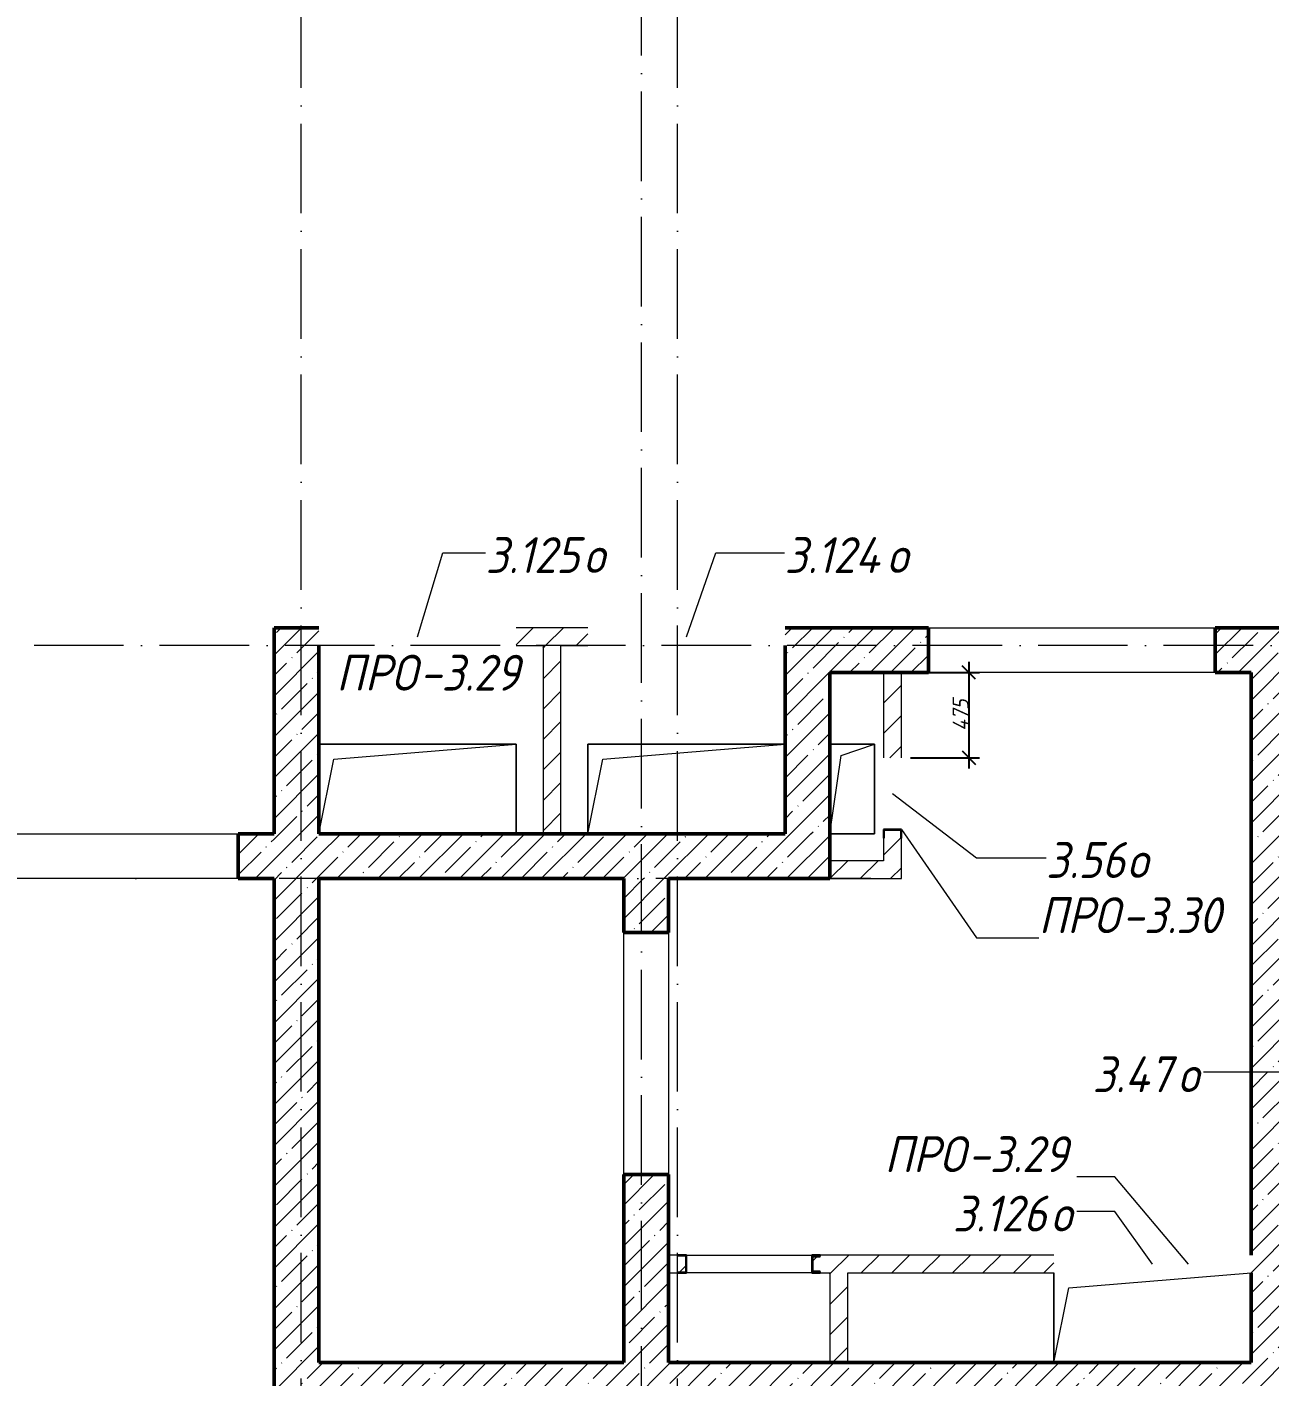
# Model space of a CAD drawing. Header units: millimetres. Extents: x -401725 to 250493, y 305116 to 802890.
# Drawn here: x 150907 to 157835, y 382548 to 390075 of the extents above; entities that cross this region are included whole.
import ezdxf

# ---------------------------------------------------------------- set-up
doc = ezdxf.new("R2010")
doc.units = ezdxf.units.MM
doc.linetypes.add('50_200_ШТРИХ_1Т_ш5_п1_п1_', pattern=[700, 500, -100, 0, -100])
for name, color, linetype, lineweight in [('A-____-____-DIMS', 7, 'Continuous', 9), ('A-FLOR-____-OTLN', 7, 'Continuous', 9), ('A-GENM-____-IDEN', 7, 'Continuous', 9), ('A-GENM-____-MCUT', 7, 'Continuous', 25), ('A-GENM-____-OTLN', 7, 'Continuous', 9), ('A-GENM-____-OTLN-1', 7, 'Continuous', 25), ('A-GLAZ-____-IDEN', 7, 'Continuous', 9), ('A-WALL-____-MCUT-2', 7, 'Continuous', 50), ('A-WALL-____-OTLN', 7, 'Continuous', 9), ('A-WALL-____-PATT-1', 7, 'Continuous', 9), ('A-WALL-FNSH-MCUT-1', 7, 'Continuous', 9), ('I-WALL-____-OTLN', 7, 'Continuous', 9), ('S-GRID-____-OTLN-1', 7, '50_200_ШТРИХ_1Т_ш5_п1_п1_', 9)]:
    doc.layers.add(name, color=color, linetype=linetype, lineweight=lineweight)
doc.styles.add('ISOCPEUR_I_11', font='isocpeui.ttf', dxfattribs={"width": 0.9, "height": 200})
doc.styles.add('ISOCPEUR_I_7', font='isocpeui.ttf', dxfattribs={"width": 0.9, "height": 90})
doc.dimstyles.new('ISO-1_8_0_9К_СРЕДНИЙ_Кладочные_1', dxfattribs={"dimscale": 304.8, "dimtxt": 89.638306, "dimasz": 0.246063, "dimexe": 0.19685, "dimexo": 0, "dimgap": 0, "dimtad": 1, "dimdec": 3, "dimrnd": 0.001, "dimdsep": 46, "dimtxsty": 'ISOCPEUR_I_7', "dimblk1": 'OBLIQUE', "dimblk2": 'OBLIQUE', "dimsah": 1, "dimcen": 0.09, "dimdle": 0.19685, "dimazin": 0, "dimtfac": 1, "dimtdec": 4, "dimtix": 1, "dimtmove": 0, "dimatfit": 3, "dimfxl": 1, "dimtvp": 1, "dimtolj": 1, "dimtzin": 0, "dimarcsym": 2})
pattern_1 = [(45, (144685.44, 323542.24), (-84.85281, 84.85281), [])]
pattern_2 = [(45, (144685.44, 323542.24), (-114.04925, 114.04925), []), (45, (144799.49, 323542.24), (-114.04925, 114.04925), [201.612, -40.322, 3.353, -36.97])]

# ---------------------------------------------------------------- blocks, each defined once
blk = doc.blocks.new('154_Фахверк_СКБ_Швеллер - Тип_100_3960_зеркало-28515619-АР1_План отверстий 3 этажа в осях 1-64_Ю-ЯЯ')
at = {"layer": 'A-GENM-____-MCUT'}
for p, q in [((175, 50), (125, 50)), ((125, 50), (125, -50)), ((128, 47), (175, 47)), ((128, -47), (128, 47)), ((175, 47), (175, 50)), ((125, -50), (175, -50)), ((175, -47), (128, -47)), ((175, -50), (175, -47))]:
    blk.add_line(p, q, dxfattribs=at)
blk = doc.blocks.new('154_Стойка_СКБ_Швеллер - СМ-2180_100-28318692-АР1_План отверстий 3 этажа в осях 1-64_Ю-ЯЯ')
at = {"layer": 'A-GENM-____-MCUT'}
for p, q in [((171, 50), (125, 50)), ((125, 50), (125, -50)), ((129.5, 42.4), (171, 42.4)), ((129.5, -42.4), (129.5, 42.4)), ((171, 42.4), (171, 50)), ((125, -50), (171, -50)), ((171, -42.4), (129.5, -42.4)), ((171, -50), (171, -42.4))]:
    blk.add_line(p, q, dxfattribs=at)
blk = doc.blocks.new('AR_Отверстие прямоугольное _в плите_ - AR_Отверстие прямоугольное _в плите_-V187-АР1_План отверстий 3 этажа в осях 1-64_Ю-ЯЯ')
at = {"layer": 'A-GENM-____-OTLN'}
for p, q in [((-550, 250), (-550, -250)), ((-466.7, 166.7), (550, 250)), ((-550, -250), (-466.7, 166.7))]:
    blk.add_line(p, q, dxfattribs=at)
blk = doc.blocks.new('AR_Отверстие прямоугольное _в плите_ - AR_Отверстие прямоугольное _в плите_-V169-АР1_План отверстий 3 этажа в осях 1-64_Ю-ЯЯ')
at = {"layer": 'A-GENM-____-OTLN'}
for p, q in [((125, 250), (-125, 250)), ((-62.5, 187.5), (125, 250)), ((125, -250), (125, 250)), ((-125, -250), (-62.5, 187.5)), ((-125, -250), (125, -250))]:
    blk.add_line(p, q, dxfattribs=at)
blk = doc.blocks.new('AR_Отверстие прямоугольное _в плите_ - AR_Отверстие прямоугольное _в плите_-V201-АР1_План отверстий 3 этажа в осях 1-64_Ю-ЯЯ')
at = {"layer": 'A-GENM-____-OTLN'}
for p, q in [((550, 250), (-550, 250)), ((-550, 250), (-550, -249.7)), ((-466.7, 166.7), (550, 250)), ((-549.9, -249.7), (-466.7, 166.7))]:
    blk.add_line(p, q, dxfattribs=at)
blk = doc.blocks.new('AR_Отверстие прямоугольное _в плите_ - AR_Отверстие прямоугольное _в плите_-V207-АР1_План отверстий 3 этажа в осях 1-64_Ю-ЯЯ')
at = {"layer": 'A-GENM-____-OTLN'}
for p, q in [((550, 250), (-550, 250)), ((-466.7, 166.7), (550, 250)), ((550, -250), (550, 250)), ((-550, -250), (-466.7, 166.7))]:
    blk.add_line(p, q, dxfattribs=at)
blk = doc.blocks.new('_Oblique')
at = {"color": 0, "linetype": 'ByBlock', "lineweight": -2}
blk.add_line((-0.5, -0.5), (0.5, 0.5), dxfattribs=at)
blk = doc.blocks.new('*D9712')
at = {"layer": 'A-____-____-DIMS', "color": 0, "lineweight": -2, "transparency": 16777216}
for p, q in [((156160.6, 386533.3), (156160.6, 385938.3)), ((155785.4, 386473.3), (156220.6, 386473.3)), ((155835.4, 385998.3), (156220.6, 385998.3))]:
    blk.add_line(p, q, dxfattribs=at)
at = {"layer": 'Defpoints', "color": 0, "transparency": 16777216}
for p in [(155785.4, 386473.3), (155835.4, 385998.3), (156160.6, 385998.3)]:
    blk.add_point(p, dxfattribs=at)
at = {"layer": 'A-____-____-DIMS', "color": 0, "lineweight": -2, "transparency": 16777216, "xscale": 75, "yscale": 75, "zscale": 75}
for p, rotation in [((156160.6, 386473.3), 90), ((156160.6, 385998.3), 270)]:
    blk.add_blockref('_Oblique', p, dxfattribs=dict(at, rotation=rotation))
at = {"layer": 'A-____-____-DIMS', "color": 0, "transparency": 16777216, "insert": (156115, 386235.8), "char_height": 90, "width": 426.127, "attachment_point": 5, "rotation": 90, "style": 'ISOCPEUR_I_7'}
blk.add_mtext('\\A1;475', dxfattribs=at)

msp = doc.modelspace()

# ---------------------------------------------------------------- hatches: boundary and pattern name
at = {"layer": 'A-WALL-____-PATT-1'}
h = msp.add_hatch(dxfattribs=at)
h.set_pattern_fill('FP_12', color=256, style=0, pattern_type=2)
h.set_pattern_definition(pattern_2)
h.paths.add_polyline_path([(152535.4376, 382373.2863), (152535.4376, 386723.2863), (152285.4376, 386723.2863), (152285.4376, 382373.2863)], flags=0)
h = msp.add_hatch(dxfattribs=at)
h.set_pattern_fill('FP_7', color=256, style=0, pattern_type=2)
h.set_pattern_definition(pattern_1)
h.paths.add_polyline_path([(154035.4376, 386623.2863), (154035.4376, 386723.2863), (153635.4376, 386723.2863), (153635.4376, 386623.2863), (153885.4376, 386623.2863)], flags=0)
h = msp.add_hatch(dxfattribs=at)
h.set_pattern_fill('FP_12', color=256, style=0, pattern_type=2)
h.set_pattern_definition(pattern_2)
h.paths.add_polyline_path([(157735.4376, 386473.2863), (157735.4376, 386723.2863), (157535.4376, 386723.2863), (157535.4376, 386473.2863)], flags=0)
h.paths.add_polyline_path([(155935.4376, 386473.2863), (155935.4376, 386723.2863), (155135.4376, 386723.2863), (155135.4376, 386473.2863), (155385.4376, 386473.2863)], flags=0)
h = msp.add_hatch(dxfattribs=at)
h.set_pattern_fill('FP_12', color=256, style=0, pattern_type=2)
h.set_pattern_definition(pattern_2)
h.paths.add_polyline_path([(157735.4376, 379223.2863), (157985.4376, 379223.2863), (157985.4376, 386723.2863), (157735.4376, 386723.2863), (157735.4376, 380765.6971)], flags=0)
h = msp.add_hatch(dxfattribs=at)
h.set_pattern_fill('FP_7', color=256, style=0, pattern_type=2)
h.set_pattern_definition(pattern_1)
h.paths.add_polyline_path([(153885.4376, 385573.2863), (153885.4376, 386623.2863), (153785.4376, 386623.2863), (153785.4376, 385573.2863)], flags=0)
h = msp.add_hatch(dxfattribs=at)
h.set_pattern_fill('FP_12', color=256, style=0, pattern_type=2)
h.set_pattern_definition(pattern_2)
h.paths.add_polyline_path([(155385.4376, 385573.2863), (155385.4376, 386473.2863), (155135.4376, 386473.2863), (155135.4376, 385573.2863), (155276.1974, 385573.2863)], flags=0)
h = msp.add_hatch(dxfattribs=at)
h.set_pattern_fill('FP_7', color=256, style=0, pattern_type=2)
h.set_pattern_definition(pattern_1)
h.paths.add_polyline_path([(155785.4376, 385323.2863), (155785.4376, 385548.2863), (155782.4376, 385548.2863), (155782.4376, 385595.2863), (155688.4376, 385595.2863), (155688.4376, 385548.2863), (155685.4376, 385548.2863), (155685.4376, 385323.2863)], flags=0)
h.paths.add_polyline_path([(155785.4376, 385998.2863), (155785.4376, 386473.2863), (155685.4376, 386473.2863), (155685.4376, 385998.2863), (155740.1995, 385998.2863)], flags=0)
h = msp.add_hatch(dxfattribs=at)
h.set_pattern_fill('FP_12', color=256, style=0, pattern_type=2)
h.set_pattern_definition(pattern_2)
h.paths.add_polyline_path([(152285.4376, 385323.2863), (152285.4376, 385573.2863), (152085.4376, 385573.2863), (152085.4376, 385323.2863)], flags=0)
h.paths.add_polyline_path([(150235.4376, 385323.2863), (150485.4376, 385323.2863), (150485.4376, 385573.2863), (150235.4376, 385573.2863)], flags=0)
h = msp.add_hatch(dxfattribs=at)
h.set_pattern_fill('FP_12', color=256, style=0, pattern_type=2)
h.set_pattern_definition(pattern_2)
h.paths.add_polyline_path([(155276.1974, 385323.2863), (155385.4376, 385323.2863), (155385.4376, 385573.2863), (152535.4376, 385573.2863), (152535.4376, 385323.2863), (154485.4376, 385323.2863)], flags=0)
h = msp.add_hatch(dxfattribs=at)
h.set_pattern_fill('FP_7', color=256, style=0, pattern_type=2)
h.set_pattern_definition(pattern_1)
h.paths.add_polyline_path([(155685.4376, 385323.2863), (155685.4376, 385423.2863), (155385.4376, 385423.2863), (155385.4376, 385323.2863)], flags=0)
h = msp.add_hatch(dxfattribs=at)
h.set_pattern_fill('FP_12', color=256, style=0, pattern_type=2)
h.set_pattern_definition(pattern_2)
h.paths.add_polyline_path([(154235.4376, 382623.2863), (154485.4376, 382623.2863), (154485.4376, 383672.9388), (154235.4376, 383672.9388)], flags=0)
h.paths.add_polyline_path([(154485.4376, 385022.9388), (154485.4376, 385323.2863), (154235.4376, 385323.2863), (154235.4376, 385022.9388)], flags=0)
h = msp.add_hatch(dxfattribs=at)
h.set_pattern_fill('FP_7', color=256, style=0, pattern_type=2)
h.set_pattern_definition(pattern_1)
h.paths.add_polyline_path([(154535.4376, 383123.2863), (154535.4376, 383126.2863), (154582.4376, 383126.2863), (154582.4376, 383220.2863), (154535.4376, 383220.2863), (154535.4376, 383223.2863), (154485.4376, 383223.2863), (154485.4376, 383123.2863)], flags=0)
h.paths.add_polyline_path([(155485.4376, 383123.2863), (156635.4376, 383123.2863), (156635.4376, 383223.2863), (155331.4376, 383223.2863), (155331.4376, 383215.6863), (155289.9376, 383215.6863), (155289.9376, 383130.8863), (155331.4376, 383130.8863), (155331.4376, 383123.2863), (155385.4376, 383123.2863)], flags=0)
h = msp.add_hatch(dxfattribs=at)
h.set_pattern_fill('FP_7', color=256, style=0, pattern_type=2)
h.set_pattern_definition(pattern_1)
h.paths.add_polyline_path([(155485.4376, 382623.2863), (155485.4376, 383123.2863), (155385.4376, 383123.2863), (155385.4376, 382623.2863)], flags=0)
h = msp.add_hatch(dxfattribs=at)
h.set_pattern_fill('FP_12', color=256, style=0, pattern_type=2)
h.set_pattern_definition(pattern_2)
h.paths.add_polyline_path([(157735.4376, 382373.2863), (157735.4376, 382623.2863), (152535.4376, 382623.2863), (152535.4376, 382373.2863), (157043.6617, 382373.2863)], flags=0)

# ---------------------------------------------------------------- linework, layer by layer
at = {"layer": 'A-FLOR-____-OTLN'}
for p, q in [((152535.4376, 386073.2863), (153635.4376, 386073.2863)), ((153635.4376, 386073.2863), (153635.4376, 385573.2863)), ((154035.4376, 386072.9388), (155135.4376, 386072.9388)), ((154035.4376, 385573.2863), (154035.4376, 386072.9388)), ((155385.4376, 386073.2863), (155635.4376, 386073.2863)), ((155635.4376, 386073.2863), (155635.4376, 385573.2863)), ((155635.4376, 385573.2863), (155385.4376, 385573.2863)), ((156635.4376, 382623.2863), (156635.4376, 383123.2863))]:
    msp.add_line(p, q, dxfattribs=at)
at = {"layer": 'A-GENM-____-IDEN'}
for p, q in [((155785.4376, 385598.2863), (156202.8284, 384992.1933)), ((156202.8284, 384992.1933), (156550.9667, 384992.1933)), ((156976.1861, 383658.8458), (156762.6105, 383658.8458)), ((157385.8429, 383173.2863), (156976.1861, 383658.8458))]:
    msp.add_line(p, q, dxfattribs=at)
at = {"layer": 'A-GLAZ-____-IDEN'}
for p, q in [((153085.4376, 386673.2863), (153225.7666, 387141.1094)), ((153225.7666, 387141.1094), (153465.4127, 387141.1094)), ((154585.4376, 386673.2863), (154749.3781, 387141.1094)), ((154749.3781, 387141.1094), (155133.5093, 387141.1094)), ((155735.4376, 385798.2863), (156202.8284, 385439.5944)), ((156202.8284, 385439.5944), (156591.9204, 385439.5944)), ((158187.0197, 384244.1419), (157470.3196, 384244.1419)), ((156976.1861, 383467.0522), (156762.6105, 383467.0522)), ((157185.4376, 383173.2863), (156976.1861, 383467.0522))]:
    msp.add_line(p, q, dxfattribs=at)
at = {"layer": 'A-WALL-____-MCUT-2'}
for p, q in [((152535.4376, 386723.2863), (152285.4376, 386723.2863)), ((152285.4376, 386723.2863), (152285.4376, 385573.2863)), ((155935.4376, 386723.2863), (155135.4376, 386723.2863)), ((155935.4376, 386473.2863), (155935.4376, 386723.2863)), ((157535.4376, 386723.2863), (157535.4376, 386473.2863)), ((157985.4376, 386723.2863), (157535.4376, 386723.2863)), ((152535.4376, 385573.2863), (152535.4376, 386623.2863)), ((155135.4376, 386623.2863), (155135.4376, 385573.2863)), ((155385.4376, 385323.2863), (155385.4376, 386473.2863)), ((155385.4376, 386473.2863), (155935.4376, 386473.2863)), ((157535.4376, 386473.2863), (157735.4376, 386473.2863)), ((157735.4376, 386473.2863), (157735.4376, 383223.2863)), ((152285.4376, 385573.2863), (152085.4376, 385573.2863)), ((152085.4376, 385573.2863), (152085.4376, 385323.2863)), ((155135.4376, 385573.2863), (152535.4376, 385573.2863)), ((152085.4376, 385323.2863), (152285.4376, 385323.2863)), ((152285.4376, 385323.2863), (152285.4376, 382373.2863)), ((152535.4376, 382623.2863), (152535.4376, 385323.2863)), ((152535.4376, 385323.2863), (154235.4376, 385323.2863)), ((154235.4376, 385323.2863), (154235.4376, 385022.9388)), ((154485.4376, 385022.9388), (154485.4376, 385323.2863)), ((154485.4376, 385323.2863), (155385.4376, 385323.2863)), ((154235.4376, 385022.9388), (154485.4376, 385022.9388)), ((154485.4376, 383672.9388), (154235.4376, 383672.9388)), ((154235.4376, 383672.9388), (154235.4376, 382623.2863)), ((154485.4376, 382623.2863), (154485.4376, 383672.9388)), ((157735.4376, 383123.2863), (157735.4376, 382623.2863)), ((154235.4376, 382623.2863), (152535.4376, 382623.2863)), ((157735.4376, 382623.2863), (154485.4376, 382623.2863))]:
    msp.add_line(p, q, dxfattribs=at)
at = {"layer": 'A-WALL-____-OTLN'}
for p, q in [((155935.4376, 386723.2863), (157535.4376, 386723.2863)), ((157535.4376, 386473.2863), (155935.4376, 386473.2863)), ((150485.4376, 385573.2863), (152085.4376, 385573.2863)), ((152085.4376, 385323.2863), (150485.4376, 385323.2863)), ((154235.4376, 383672.9388), (154235.4376, 385022.9388)), ((154485.4376, 385022.9388), (154485.4376, 383672.9388))]:
    msp.add_line(p, q, dxfattribs=at)
at = {"layer": 'A-WALL-FNSH-MCUT-1'}
for p, q in [((154035.4376, 386723.2863), (153635.4376, 386723.2863)), ((153635.4376, 386623.2863), (153785.4376, 386623.2863)), ((153785.4376, 386623.2863), (153785.4376, 385573.2863)), ((153885.4376, 386623.2863), (154035.4376, 386623.2863)), ((153885.4376, 385573.2863), (153885.4376, 386623.2863)), ((155685.4376, 386473.2863), (155685.4376, 385998.2863)), ((155785.4376, 385998.2863), (155785.4376, 386473.2863)), ((155685.4376, 385548.2863), (155685.4376, 385423.2863)), ((155785.4376, 385323.2863), (155785.4376, 385548.2863)), ((155685.4376, 385423.2863), (155385.4376, 385423.2863)), ((155385.4376, 385323.2863), (155785.4376, 385323.2863)), ((154535.4376, 383223.2863), (154485.4376, 383223.2863)), ((156635.4376, 383223.2863), (155331.4376, 383223.2863)), ((154485.4376, 383123.2863), (154535.4376, 383123.2863)), ((155331.4376, 383123.2863), (155385.4376, 383123.2863)), ((155385.4376, 383123.2863), (155385.4376, 382623.2863)), ((155485.4376, 383123.2863), (156635.4376, 383123.2863)), ((155485.4376, 382623.2863), (155485.4376, 383123.2863)), ((155385.4376, 382623.2863), (155485.4376, 382623.2863))]:
    msp.add_line(p, q, dxfattribs=at)
at = {"layer": 'I-WALL-____-OTLN'}
for p, q in [((154585.4376, 383223.2863), (155285.4376, 383223.2863)), ((155285.4376, 383123.2863), (154585.4376, 383123.2863))]:
    msp.add_line(p, q, dxfattribs=at)
at = {"layer": 'S-GRID-____-OTLN-1'}
for p, q in [((152435.4376, 376433.8321), (152435.4376, 414435.0957)), ((154335.4376, 376613.9415), (154335.4376, 414435.0957)), ((154535.4376, 376433.8321), (154535.4376, 414170.8458)), ((248759.8442, 386623.2863), (140016.6674, 386623.2863)), ((155614.8182, 385323.2863), (140016.6674, 385323.2863))]:
    msp.add_line(p, q, dxfattribs=at)

# ---------------------------------------------------------------- block references
at = {"layer": 'A-GENM-____-OTLN'}
for name, p in [('AR_Отверстие прямоугольное _в плите_ - AR_Отверстие прямоугольное _в плите_-V207-АР1_План отверстий 3 этажа в осях 1-64_Ю-ЯЯ', (153085.4376, 385823.2863)), ('AR_Отверстие прямоугольное _в плите_ - AR_Отверстие прямоугольное _в плите_-V201-АР1_План отверстий 3 этажа в осях 1-64_Ю-ЯЯ', (154585.4376, 385822.9388)), ('AR_Отверстие прямоугольное _в плите_ - AR_Отверстие прямоугольное _в плите_-V169-АР1_План отверстий 3 этажа в осях 1-64_Ю-ЯЯ', (155510.4376, 385823.2863)), ('AR_Отверстие прямоугольное _в плите_ - AR_Отверстие прямоугольное _в плите_-V187-АР1_План отверстий 3 этажа в осях 1-64_Ю-ЯЯ', (157185.4376, 382873.2863))]:
    msp.add_blockref(name, p, dxfattribs=at)
at = {"layer": 'A-GENM-____-OTLN-1'}
for p, rotation in [((155735.4376, 385723.2863), 269.9999999999999), ((154710.4376, 383173.2863), 180)]:
    msp.add_blockref('154_Фахверк_СКБ_Швеллер - Тип_100_3960_зеркало-28515619-АР1_План отверстий 3 этажа в осях 1-64_Ю-ЯЯ', p, dxfattribs=dict(at, rotation=rotation))
msp.add_blockref('154_Стойка_СКБ_Швеллер - СМ-2180_100-28318692-АР1_План отверстий 3 этажа в осях 1-64_Ю-ЯЯ', (155160.4376, 383173.2863), dxfattribs=at)

# ---------------------------------------------------------------- texts
at = {"layer": 'A-GENM-____-IDEN', "char_height": 200, "attachment_point": 1, "style": 'ISOCPEUR_I_11'}
for s, insert, width in [('ПРО', (152632.5138, 386572.3635), 562.784625), ('-3.29', (153096.8575, 386572.3635), 707.088375), ('ПРО', (156550.9667, 385219.3094), 562.784625), ('-3.30', (157015.3105, 385219.3094), 707.088375), ('ПРО', (155690.8478, 383885.962), 562.784625), ('-3.29', (156155.1916, 383885.962), 707.088375)]:
    msp.add_mtext(s, dxfattribs=dict(at, insert=insert, width=width))
at = {"layer": 'A-GLAZ-____-IDEN', "char_height": 200, "attachment_point": 1, "style": 'ISOCPEUR_I_11'}
for s, insert, width in [('3.125', (153465.4127, 387228.724), 663.79725), ('3.124', (155133.5093, 387228.724), 692.658), ('\\fISOCPEUR|b0|i1|c204|p34|;\\W.9;о', (154013.1002, 387228.724), 158.734125), ('\\fISOCPEUR|b0|i1|c204|p34|;\\W.9;о', (155705.0093, 387228.724), 158.734125), ('3.56', (156591.9204, 385527.209), 548.35425), ('\\fISOCPEUR|b0|i1|c204|p34|;\\W.9;о', (157044.3579, 385527.209), 158.734125), ('3.47', (156851.4691, 384331.7565), 577.215), ('\\fISOCPEUR|b0|i1|c204|p34|;\\W.9;о', (157327.7191, 384331.7565), 158.734125), ('3.126', (156071.7549, 383554.6668), 663.79725), ('\\fISOCPEUR|b0|i1|c204|p34|;\\W.9;о', (156619.4424, 383554.6668), 158.734125)]:
    msp.add_mtext(s, dxfattribs=dict(at, insert=insert, width=width))

# ---------------------------------------------------------------- dimensions: what is measured, and where the dimension line sits
at = {"layer": 'A-____-____-DIMS'}
dim = msp.add_linear_dim(base=(156160.6055, 385998.2863), p1=(155785.4376, 386473.2863), p2=(155835.4376, 385998.2863), angle=90, dimstyle='ISO-1_8_0_9К_СРЕДНИЙ_Кладочные_1', override={"dimpost": '<>', "dimfxl": 477.624329}, dxfattribs=at)
dim.commit()
dim.dimension.update_dxf_attribs({"geometry": '*D9712', "text_midpoint": (156115.026, 386235.7863)})

doc.saveas('drawing.dxf')
